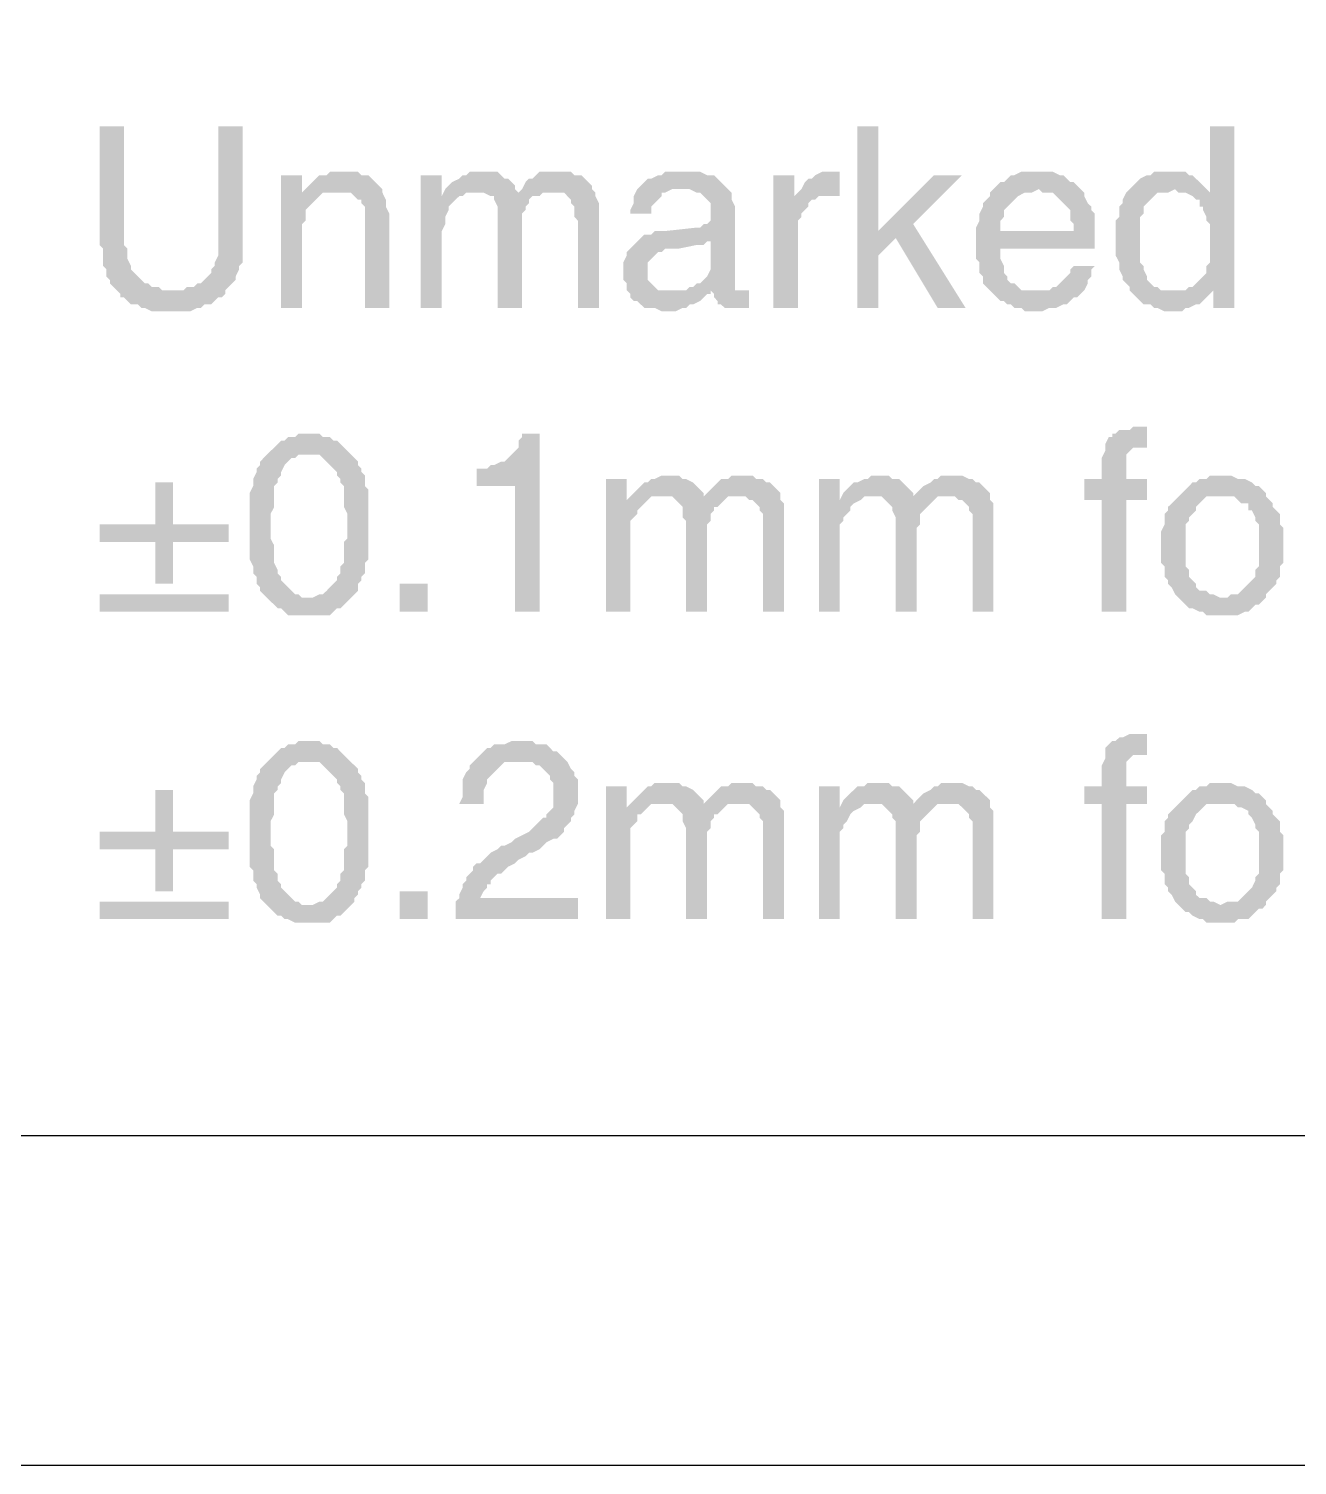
# Model space of a CAD drawing. Header units: millimetres. Extents: x 7018 to 13530, y 4187 to 5692.
# Drawn here: x 7829.77 to 7846.17, y 4951.87 to 4970.44 of the extents above; entities that cross this region are included whole.
import ezdxf

# ---------------------------------------------------------------- set-up
doc = ezdxf.new("R2010")
doc.units = ezdxf.units.MM

msp = doc.modelspace()

# ---------------------------------------------------------------- hatches: boundary and pattern name
at = {"transparency": 33554559}
for points in [[(7831.004, 4969.175), (7830.688, 4969.175), (7830.688, 4967.641), (7830.733, 4967.595), (7830.733, 4967.37), (7830.778, 4967.325), (7830.778, 4967.234), (7830.823, 4967.189), (7830.823, 4967.144), (7830.869, 4967.099), (7830.914, 4967.054), (7831.636, 4967.054), (7831.5, 4967.054), (7831.455, 4967.099), (7831.365, 4967.099), (7831.32, 4967.144), (7831.275, 4967.144), (7831.23, 4967.189), (7831.184, 4967.234), (7831.184, 4967.234), (7831.139, 4967.28), (7831.094, 4967.325), (7831.094, 4967.37), (7831.049, 4967.46), (7831.049, 4967.595), (7831.004, 4967.641), (7831.004, 4967.731)], [(7832.538, 4969.175), (7832.222, 4969.175), (7832.222, 4967.505), (7832.177, 4967.415), (7832.177, 4967.37), (7832.132, 4967.325), (7832.132, 4967.28), (7832.087, 4967.234), (7832.042, 4967.189), (7831.997, 4967.144), (7831.952, 4967.144), (7831.907, 4967.099), (7831.816, 4967.099), (7831.771, 4967.054), (7830.914, 4967.054), (7830.959, 4967.009), (7830.959, 4966.964), (7831.004, 4966.964), (7831.049, 4966.918), (7831.094, 4966.873), (7831.184, 4966.873), (7831.23, 4966.828), (7831.275, 4966.828), (7831.365, 4966.783), (7831.861, 4966.783), (7831.952, 4966.828), (7831.997, 4966.828), (7832.042, 4966.873), (7832.132, 4966.873), (7832.177, 4966.918), (7832.222, 4966.964), (7832.268, 4966.964), (7832.313, 4967.009), (7832.313, 4967.054), (7832.358, 4967.099), (7832.403, 4967.144), (7832.448, 4967.189), (7832.448, 4967.234), (7832.493, 4967.325), (7832.493, 4967.37), (7832.538, 4967.415), (7832.538, 4967.686)], [(7840.752, 4969.175), (7840.482, 4969.175), (7840.482, 4966.828), (7840.752, 4966.828), (7840.752, 4967.505), (7840.978, 4967.731), (7840.752, 4967.821)], [(7845.356, 4969.175), (7845.04, 4969.175), (7845.04, 4968.318), (7844.814, 4968.272), (7844.859, 4968.227), (7844.905, 4968.227), (7844.905, 4968.137), (7844.95, 4968.137), (7844.95, 4968.092), (7844.995, 4968.002), (7844.995, 4967.956), (7845.04, 4967.911), (7845.04, 4967.415), (7844.995, 4967.37), (7844.995, 4967.28), (7844.95, 4967.234), (7844.905, 4967.189), (7844.905, 4967.189), (7844.859, 4967.144), (7844.814, 4967.099), (7844.769, 4967.099), (7845.085, 4967.054), (7845.085, 4966.828), (7845.356, 4966.828)], [(7833.306, 4968.543), (7833.035, 4968.543), (7833.035, 4966.828), (7833.306, 4966.828), (7833.306, 4967.776), (7833.306, 4967.911), (7833.351, 4967.956), (7833.351, 4968.092), (7833.396, 4968.137), (7833.441, 4968.182), (7833.441, 4968.182), (7833.486, 4968.227), (7833.531, 4968.272), (7833.306, 4968.318)], [(7833.802, 4968.588), (7833.667, 4968.588), (7833.622, 4968.543), (7833.531, 4968.543), (7833.486, 4968.498), (7833.441, 4968.453), (7833.396, 4968.408), (7833.351, 4968.363), (7833.306, 4968.318), (7833.531, 4968.272), (7833.576, 4968.318), (7833.757, 4968.318), (7834.344, 4968.363), (7834.299, 4968.408), (7834.253, 4968.453), (7834.253, 4968.453), (7834.208, 4968.498), (7834.163, 4968.543), (7834.073, 4968.543), (7834.028, 4968.588), (7833.892, 4968.588)], [(7835.111, 4968.543), (7834.84, 4968.543), (7834.84, 4966.828), (7835.111, 4966.828), (7835.111, 4967.821), (7835.156, 4967.911), (7835.156, 4968.002), (7835.201, 4968.092), (7835.201, 4968.137), (7835.246, 4968.182), (7835.291, 4968.227), (7835.337, 4968.272), (7835.382, 4968.272), (7835.111, 4968.272)], [(7835.607, 4968.588), (7835.472, 4968.588), (7835.427, 4968.543), (7835.382, 4968.543), (7835.337, 4968.498), (7835.246, 4968.453), (7835.201, 4968.408), (7835.156, 4968.363), (7835.111, 4968.272), (7835.382, 4968.272), (7835.427, 4968.318), (7835.562, 4968.318), (7836.059, 4968.363), (7836.059, 4968.408), (7836.014, 4968.453), (7835.968, 4968.498), (7835.923, 4968.498), (7835.878, 4968.543), (7835.833, 4968.588), (7835.698, 4968.588)], [(7836.555, 4968.588), (7836.375, 4968.588), (7836.329, 4968.543), (7836.284, 4968.498), (7836.239, 4968.498), (7836.194, 4968.453), (7836.149, 4968.363), (7836.104, 4968.318), (7835.653, 4968.318), (7835.743, 4968.272), (7835.788, 4968.272), (7835.788, 4968.227), (7835.833, 4968.137), (7835.833, 4966.828), (7836.149, 4966.828), (7836.149, 4967.821), (7836.149, 4968.047), (7836.194, 4968.092), (7836.194, 4968.137), (7836.239, 4968.182), (7836.239, 4968.227), (7836.284, 4968.272), (7836.375, 4968.272), (7836.42, 4968.318), (7836.555, 4968.318), (7837.052, 4968.363), (7837.052, 4968.408), (7837.006, 4968.453), (7837.006, 4968.453), (7836.961, 4968.498), (7836.916, 4968.543), (7836.826, 4968.543), (7836.781, 4968.588), (7836.645, 4968.588)], [(7838.27, 4968.588), (7837.999, 4968.588), (7837.954, 4968.543), (7837.909, 4968.543), (7837.819, 4968.498), (7837.774, 4968.498), (7837.729, 4968.453), (7837.729, 4968.453), (7837.683, 4968.408), (7837.638, 4968.363), (7837.593, 4968.272), (7837.593, 4968.182), (7837.548, 4968.092), (7837.548, 4968.047), (7837.819, 4968.047), (7837.819, 4968.137), (7837.864, 4968.182), (7837.909, 4968.227), (7837.954, 4968.272), (7837.954, 4968.318), (7837.999, 4968.318), (7838.09, 4968.363), (7838.812, 4968.363), (7838.767, 4968.408), (7838.721, 4968.453), (7838.676, 4968.498), (7838.631, 4968.543), (7838.541, 4968.543), (7838.451, 4968.588), (7838.315, 4968.588)], [(7839.669, 4968.543), (7839.398, 4968.543), (7839.398, 4966.828), (7839.714, 4966.828), (7839.714, 4967.956), (7839.76, 4968.002), (7839.76, 4968.047), (7839.805, 4968.092), (7839.85, 4968.137), (7839.85, 4968.182), (7839.895, 4968.227), (7839.94, 4968.227), (7839.669, 4968.272)], [(7840.166, 4968.588), (7840.03, 4968.588), (7839.94, 4968.543), (7839.895, 4968.498), (7839.85, 4968.498), (7839.805, 4968.453), (7839.76, 4968.363), (7839.76, 4968.363), (7839.714, 4968.318), (7840.211, 4968.272), (7840.256, 4968.272), (7840.256, 4968.588), (7840.211, 4968.588)], [(7841.836, 4968.543), (7841.475, 4968.543), (7840.752, 4967.821), (7840.978, 4967.731), (7841.52, 4966.828), (7841.881, 4966.828), (7841.204, 4967.911)], [(7842.829, 4968.588), (7842.603, 4968.588), (7842.513, 4968.543), (7842.467, 4968.543), (7842.422, 4968.498), (7842.377, 4968.453), (7842.332, 4968.453), (7842.287, 4968.408), (7842.242, 4968.363), (7842.829, 4968.363), (7842.874, 4968.318), (7843.009, 4968.318), (7843.054, 4968.272), (7843.099, 4968.227), (7843.144, 4968.182), (7843.144, 4968.182), (7843.19, 4968.137), (7843.235, 4968.092), (7843.235, 4967.956), (7843.28, 4967.911), (7843.28, 4967.821), (7842.016, 4967.821), (7842.016, 4967.46), (7842.061, 4967.415), (7842.061, 4967.28), (7842.106, 4967.234), (7842.106, 4967.144), (7842.152, 4967.099), (7842.197, 4967.054), (7842.242, 4967.009), (7842.242, 4967.009), (7842.287, 4966.964), (7842.332, 4966.918), (7842.377, 4966.918), (7842.422, 4966.873), (7842.467, 4966.873), (7842.513, 4966.828), (7842.603, 4966.828), (7842.648, 4966.783), (7842.874, 4966.783), (7842.964, 4966.828), (7843.054, 4966.828), (7843.144, 4966.873), (7843.19, 4966.873), (7843.235, 4966.918), (7843.28, 4966.964), (7843.325, 4966.964), (7843.37, 4967.009), (7842.829, 4967.054), (7842.603, 4967.054), (7842.558, 4967.099), (7842.513, 4967.144), (7842.467, 4967.144), (7842.422, 4967.189), (7842.422, 4967.234), (7842.377, 4967.28), (7842.377, 4967.37), (7842.332, 4967.46), (7842.332, 4967.595), (7843.551, 4967.595), (7843.551, 4968.047), (7843.506, 4968.092), (7843.506, 4968.137), (7843.46, 4968.182), (7843.415, 4968.272), (7843.415, 4968.318), (7843.37, 4968.363), (7843.325, 4968.408), (7843.28, 4968.453), (7843.235, 4968.453), (7843.19, 4968.498), (7843.144, 4968.543), (7843.099, 4968.543), (7843.009, 4968.588), (7842.874, 4968.588)], [(7844.544, 4968.588), (7844.318, 4968.588), (7844.273, 4968.543), (7844.228, 4968.543), (7844.137, 4968.498), (7844.092, 4968.453), (7844.047, 4968.408), (7844.002, 4968.363), (7844.589, 4968.363), (7844.634, 4968.318), (7844.724, 4968.318), (7844.814, 4968.272), (7845.04, 4968.318), (7845.04, 4968.318), (7844.995, 4968.363), (7844.95, 4968.408), (7844.905, 4968.453), (7844.859, 4968.498), (7844.814, 4968.543), (7844.769, 4968.543), (7844.724, 4968.588), (7844.589, 4968.588)], [(7834.344, 4968.363), (7833.757, 4968.318), (7833.937, 4968.318), (7833.983, 4968.272), (7834.028, 4968.227), (7834.073, 4968.227), (7834.073, 4968.182), (7834.118, 4968.137), (7834.118, 4966.828), (7834.434, 4966.828), (7834.434, 4968.047), (7834.389, 4968.137), (7834.389, 4968.227), (7834.344, 4968.318)], [(7837.052, 4968.363), (7836.555, 4968.318), (7836.691, 4968.318), (7836.736, 4968.272), (7836.781, 4968.227), (7836.781, 4968.182), (7836.826, 4968.137), (7836.826, 4968.002), (7836.871, 4967.956), (7836.871, 4966.828), (7837.142, 4966.828), (7837.142, 4968.047), (7837.142, 4968.182), (7837.097, 4968.272), (7837.097, 4968.318)], [(7838.812, 4968.363), (7838.225, 4968.363), (7838.315, 4968.363), (7838.406, 4968.318), (7838.451, 4968.318), (7838.496, 4968.272), (7838.541, 4968.227), (7838.586, 4968.182), (7838.586, 4967.956), (7838.541, 4967.911), (7838.496, 4967.911), (7838.451, 4967.866), (7838.406, 4967.866), (7837.999, 4967.821), (7837.864, 4967.821), (7837.819, 4967.776), (7837.729, 4967.776), (7837.683, 4967.731), (7838.586, 4967.686), (7838.586, 4967.415), (7838.586, 4967.325), (7838.541, 4967.234), (7838.496, 4967.189), (7838.451, 4967.144), (7838.406, 4967.144), (7838.36, 4967.099), (7838.315, 4967.099), (7838.27, 4967.054), (7838.045, 4967.054), (7837.548, 4967.009), (7837.548, 4966.964), (7837.593, 4966.918), (7837.638, 4966.918), (7837.683, 4966.873), (7837.729, 4966.828), (7837.864, 4966.828), (7837.954, 4966.783), (7838.135, 4966.783), (7838.225, 4966.828), (7838.27, 4966.828), (7838.315, 4966.873), (7838.36, 4966.873), (7838.451, 4966.918), (7838.496, 4966.964), (7838.541, 4967.009), (7838.586, 4967.009), (7838.586, 4967.054), (7838.902, 4967.054), (7838.902, 4968.137), (7838.857, 4968.227), (7838.857, 4968.318)], [(7839.714, 4968.318), (7839.669, 4968.272), (7839.94, 4968.227), (7839.985, 4968.272), (7840.211, 4968.272)], [(7842.242, 4968.363), (7842.197, 4968.318), (7842.197, 4968.272), (7842.152, 4968.227), (7842.106, 4968.182), (7842.106, 4968.137), (7842.061, 4968.047), (7842.061, 4967.956), (7842.016, 4967.866), (7842.016, 4967.821), (7842.332, 4967.821), (7842.332, 4967.956), (7842.377, 4968.002), (7842.377, 4968.092), (7842.422, 4968.137), (7842.467, 4968.182), (7842.467, 4968.182), (7842.513, 4968.227), (7842.558, 4968.272), (7842.648, 4968.318), (7842.738, 4968.318), (7842.829, 4968.363)], [(7844.002, 4968.363), (7843.957, 4968.318), (7843.912, 4968.227), (7843.912, 4968.182), (7843.867, 4968.137), (7843.867, 4968.002), (7843.821, 4967.956), (7843.821, 4967.505), (7843.867, 4967.415), (7843.867, 4967.325), (7843.912, 4967.234), (7843.912, 4967.189), (7843.957, 4967.144), (7844.002, 4967.099), (7844.002, 4967.054), (7844.047, 4967.009), (7844.092, 4966.964), (7844.137, 4966.918), (7844.182, 4966.873), (7844.273, 4966.873), (7844.318, 4966.828), (7844.363, 4966.828), (7844.453, 4966.783), (7844.679, 4966.783), (7844.724, 4966.828), (7844.769, 4966.828), (7844.859, 4966.873), (7844.905, 4966.873), (7844.95, 4966.918), (7844.995, 4966.964), (7845.04, 4967.009), (7844.589, 4967.054), (7844.408, 4967.054), (7844.363, 4967.099), (7844.318, 4967.099), (7844.273, 4967.144), (7844.228, 4967.189), (7844.228, 4967.234), (7844.182, 4967.325), (7844.182, 4967.37), (7844.137, 4967.415), (7844.137, 4968.002), (7844.182, 4968.047), (7844.182, 4968.137), (7844.228, 4968.182), (7844.228, 4968.182), (7844.273, 4968.227), (7844.318, 4968.272), (7844.363, 4968.318), (7844.498, 4968.318), (7844.589, 4968.363)], [(7837.683, 4967.731), (7837.638, 4967.686), (7837.593, 4967.641), (7837.593, 4967.641), (7837.548, 4967.595), (7837.503, 4967.55), (7837.503, 4967.505), (7837.458, 4967.415), (7837.458, 4967.28), (7837.458, 4967.189), (7837.503, 4967.144), (7837.503, 4967.054), (7837.548, 4967.009), (7838.045, 4967.054), (7837.909, 4967.054), (7837.864, 4967.099), (7837.819, 4967.144), (7837.774, 4967.189), (7837.774, 4967.415), (7837.819, 4967.46), (7837.864, 4967.505), (7837.909, 4967.55), (7837.954, 4967.55), (7837.999, 4967.595), (7838.18, 4967.595), (7838.406, 4967.641), (7838.496, 4967.641), (7838.541, 4967.686), (7838.586, 4967.686)], [(7843.551, 4967.37), (7843.28, 4967.37), (7843.235, 4967.325), (7843.235, 4967.28), (7843.19, 4967.234), (7843.144, 4967.189), (7843.099, 4967.144), (7843.054, 4967.099), (7843.009, 4967.099), (7842.964, 4967.054), (7842.829, 4967.054), (7843.37, 4967.009), (7843.415, 4967.054), (7843.46, 4967.144), (7843.46, 4967.189), (7843.506, 4967.234), (7843.506, 4967.325)], [(7838.902, 4967.054), (7838.586, 4967.054), (7838.631, 4967.009), (7838.992, 4967.054), (7838.992, 4967.054)], [(7839.083, 4967.054), (7838.992, 4967.054), (7838.631, 4967.009), (7838.631, 4966.964), (7838.676, 4966.918), (7838.676, 4966.873), (7838.721, 4966.873), (7838.767, 4966.828), (7839.083, 4966.828)], [(7844.769, 4967.099), (7844.724, 4967.054), (7844.589, 4967.054), (7845.04, 4967.009), (7845.085, 4967.054)], [(7844.092, 4965.294), (7844.047, 4965.294), (7844.002, 4965.249), (7843.867, 4965.249), (7843.821, 4965.203), (7843.776, 4965.203), (7843.776, 4965.158), (7843.731, 4965.158), (7843.686, 4965.068), (7843.686, 4965.023), (7844.228, 4965.023), (7844.228, 4965.294)], [(7833.396, 4965.203), (7833.261, 4965.203), (7833.215, 4965.158), (7833.125, 4965.158), (7833.08, 4965.113), (7833.035, 4965.113), (7832.99, 4965.068), (7832.945, 4965.023), (7832.899, 4964.978), (7832.854, 4964.933), (7833.531, 4964.933), (7833.576, 4964.888), (7833.622, 4964.842), (7833.667, 4964.797), (7833.712, 4964.752), (7833.757, 4964.707), (7833.757, 4964.662), (7833.802, 4964.617), (7833.802, 4964.572), (7833.847, 4964.526), (7833.847, 4964.256), (7833.892, 4964.165), (7833.892, 4963.849), (7833.847, 4963.804), (7833.847, 4963.534), (7833.802, 4963.488), (7833.802, 4963.398), (7833.757, 4963.353), (7833.757, 4963.308), (7833.757, 4963.308), (7833.712, 4963.263), (7833.667, 4963.218), (7833.622, 4963.172), (7833.576, 4963.127), (7833.531, 4963.127), (7833.441, 4963.082), (7832.854, 4963.082), (7832.899, 4963.037), (7832.945, 4962.992), (7832.99, 4962.947), (7833.035, 4962.947), (7833.08, 4962.902), (7833.125, 4962.857), (7833.667, 4962.857), (7833.712, 4962.902), (7833.757, 4962.947), (7833.802, 4962.947), (7833.847, 4962.992), (7833.892, 4963.037), (7833.937, 4963.082), (7833.983, 4963.127), (7833.983, 4963.127), (7834.028, 4963.172), (7834.028, 4963.263), (7834.073, 4963.308), (7834.073, 4963.353), (7834.118, 4963.398), (7834.118, 4963.534), (7834.163, 4963.579), (7834.163, 4964.03), (7834.163, 4964.481), (7834.118, 4964.526), (7834.118, 4964.662), (7834.073, 4964.707), (7834.073, 4964.752), (7834.028, 4964.797), (7834.028, 4964.842), (7833.983, 4964.888), (7833.983, 4964.888), (7833.937, 4964.933), (7833.892, 4964.978), (7833.847, 4965.023), (7833.802, 4965.068), (7833.757, 4965.113), (7833.712, 4965.113), (7833.667, 4965.158), (7833.576, 4965.158), (7833.531, 4965.203), (7833.441, 4965.203)], [(7836.375, 4965.203), (7836.149, 4965.203), (7836.149, 4965.158), (7836.104, 4965.113), (7836.104, 4965.023), (7836.059, 4964.978), (7836.014, 4964.933), (7835.968, 4964.888), (7835.923, 4964.842), (7835.878, 4964.842), (7835.788, 4964.797), (7835.743, 4964.797), (7835.698, 4964.752), (7835.562, 4964.752), (7835.562, 4964.526), (7836.059, 4964.526), (7836.059, 4962.902), (7836.375, 4962.902)], [(7832.854, 4964.933), (7832.809, 4964.888), (7832.809, 4964.888), (7832.764, 4964.842), (7832.764, 4964.797), (7832.719, 4964.752), (7832.719, 4964.707), (7832.674, 4964.617), (7832.674, 4964.526), (7832.629, 4964.436), (7832.629, 4963.579), (7832.674, 4963.488), (7832.674, 4963.398), (7832.719, 4963.353), (7832.719, 4963.263), (7832.764, 4963.218), (7832.764, 4963.172), (7832.809, 4963.127), (7832.854, 4963.082), (7833.396, 4963.082), (7833.306, 4963.082), (7833.261, 4963.127), (7833.215, 4963.127), (7833.17, 4963.172), (7833.125, 4963.218), (7833.08, 4963.263), (7833.035, 4963.308), (7833.035, 4963.353), (7832.99, 4963.398), (7832.99, 4963.443), (7832.945, 4963.534), (7832.945, 4963.759), (7832.899, 4963.849), (7832.899, 4964.165), (7832.945, 4964.256), (7832.945, 4964.526), (7832.99, 4964.572), (7832.99, 4964.617), (7833.035, 4964.662), (7833.035, 4964.707), (7833.035, 4964.707), (7833.08, 4964.797), (7833.125, 4964.842), (7833.17, 4964.888), (7833.215, 4964.888), (7833.261, 4964.933), (7833.396, 4964.933)], [(7843.686, 4965.023), (7843.686, 4964.978), (7843.641, 4964.888), (7843.641, 4964.617), (7843.415, 4964.617), (7843.415, 4964.346), (7843.641, 4964.346), (7843.641, 4962.902), (7843.957, 4962.902), (7843.957, 4964.346), (7844.228, 4964.346), (7844.228, 4964.617), (7843.957, 4964.617), (7843.957, 4964.933), (7844.002, 4964.978), (7844.002, 4964.978), (7844.047, 4965.023), (7844.137, 4965.023)], [(7831.636, 4964.572), (7831.41, 4964.572), (7831.41, 4964.03), (7830.688, 4964.03), (7830.688, 4963.804), (7831.41, 4963.804), (7831.41, 4963.263), (7831.636, 4963.263), (7831.636, 4963.804), (7832.358, 4963.804), (7832.358, 4964.03), (7831.636, 4964.03)], [(7837.503, 4964.617), (7837.232, 4964.617), (7837.232, 4962.902), (7837.548, 4962.902), (7837.548, 4964.075), (7837.593, 4964.12), (7837.638, 4964.165), (7837.638, 4964.211), (7837.683, 4964.256), (7837.729, 4964.301), (7837.774, 4964.346), (7837.503, 4964.346)], [(7838.045, 4964.662), (7837.954, 4964.662), (7837.864, 4964.617), (7837.819, 4964.617), (7837.774, 4964.572), (7837.729, 4964.572), (7837.683, 4964.526), (7837.638, 4964.481), (7837.593, 4964.436), (7837.503, 4964.346), (7837.774, 4964.346), (7837.819, 4964.391), (7837.954, 4964.391), (7838.496, 4964.436), (7838.451, 4964.481), (7838.406, 4964.526), (7838.406, 4964.526), (7838.36, 4964.572), (7838.27, 4964.617), (7838.225, 4964.617), (7838.18, 4964.662), (7838.09, 4964.662)], [(7838.992, 4964.662), (7838.857, 4964.662), (7838.812, 4964.617), (7838.721, 4964.617), (7838.676, 4964.572), (7838.631, 4964.526), (7838.586, 4964.481), (7838.541, 4964.436), (7838.496, 4964.391), (7838.09, 4964.391), (7838.135, 4964.346), (7838.18, 4964.301), (7838.18, 4964.301), (7838.225, 4964.256), (7838.225, 4964.12), (7838.27, 4964.075), (7838.27, 4962.902), (7838.541, 4962.902), (7838.541, 4964.03), (7838.586, 4964.075), (7838.586, 4964.165), (7838.631, 4964.211), (7838.631, 4964.256), (7838.676, 4964.256), (7838.721, 4964.301), (7838.767, 4964.346), (7838.812, 4964.391), (7838.947, 4964.391), (7839.489, 4964.436), (7839.444, 4964.481), (7839.398, 4964.526), (7839.398, 4964.526), (7839.353, 4964.572), (7839.308, 4964.572), (7839.263, 4964.617), (7839.173, 4964.617), (7839.128, 4964.662), (7839.037, 4964.662)], [(7840.256, 4964.617), (7839.985, 4964.617), (7839.985, 4962.902), (7840.256, 4962.902), (7840.256, 4964.03), (7840.301, 4964.075), (7840.301, 4964.12), (7840.346, 4964.165), (7840.391, 4964.211), (7840.391, 4964.256), (7840.437, 4964.301), (7840.527, 4964.346), (7840.256, 4964.346)], [(7840.752, 4964.662), (7840.662, 4964.662), (7840.617, 4964.617), (7840.572, 4964.617), (7840.482, 4964.572), (7840.437, 4964.572), (7840.391, 4964.526), (7840.346, 4964.481), (7840.301, 4964.436), (7840.256, 4964.346), (7840.527, 4964.346), (7840.572, 4964.391), (7840.707, 4964.391), (7841.204, 4964.436), (7841.159, 4964.481), (7841.114, 4964.526), (7841.114, 4964.526), (7841.068, 4964.572), (7841.023, 4964.617), (7840.933, 4964.617), (7840.888, 4964.662), (7840.843, 4964.662)], [(7841.7, 4964.662), (7841.565, 4964.662), (7841.52, 4964.617), (7841.475, 4964.617), (7841.429, 4964.572), (7841.339, 4964.526), (7841.294, 4964.481), (7841.249, 4964.436), (7841.204, 4964.391), (7840.798, 4964.391), (7840.843, 4964.346), (7840.888, 4964.301), (7840.888, 4964.301), (7840.933, 4964.256), (7840.933, 4964.211), (7840.978, 4964.12), (7840.978, 4962.902), (7841.249, 4962.902), (7841.249, 4963.985), (7841.294, 4964.03), (7841.294, 4964.165), (7841.339, 4964.211), (7841.384, 4964.256), (7841.384, 4964.256), (7841.429, 4964.301), (7841.475, 4964.346), (7841.52, 4964.391), (7841.655, 4964.391), (7842.197, 4964.436), (7842.152, 4964.481), (7842.106, 4964.526), (7842.106, 4964.526), (7842.061, 4964.572), (7842.016, 4964.572), (7841.971, 4964.617), (7841.926, 4964.617), (7841.836, 4964.662), (7841.79, 4964.662)], [(7845.175, 4964.662), (7845.04, 4964.662), (7844.995, 4964.617), (7844.905, 4964.617), (7844.859, 4964.572), (7844.814, 4964.572), (7844.769, 4964.526), (7844.724, 4964.481), (7844.679, 4964.436), (7844.634, 4964.391), (7844.634, 4964.391), (7844.589, 4964.346), (7844.544, 4964.301), (7844.498, 4964.256), (7844.498, 4964.211), (7844.453, 4964.165), (7844.453, 4964.03), (7844.408, 4963.94), (7844.408, 4963.759), (7844.408, 4963.534), (7844.453, 4963.488), (7844.453, 4963.353), (7844.498, 4963.308), (7844.498, 4963.263), (7844.544, 4963.218), (7844.589, 4963.127), (7844.634, 4963.082), (7845.175, 4963.082), (7845.085, 4963.127), (7845.04, 4963.127), (7844.995, 4963.172), (7844.905, 4963.172), (7844.859, 4963.218), (7844.859, 4963.263), (7844.814, 4963.308), (7844.769, 4963.353), (7844.769, 4963.443), (7844.724, 4963.488), (7844.724, 4964.03), (7844.769, 4964.075), (7844.769, 4964.12), (7844.814, 4964.165), (7844.859, 4964.211), (7844.859, 4964.256), (7844.905, 4964.301), (7844.95, 4964.346), (7844.995, 4964.391), (7845.175, 4964.391), (7845.762, 4964.436), (7845.717, 4964.481), (7845.672, 4964.526), (7845.627, 4964.526), (7845.582, 4964.572), (7845.491, 4964.617), (7845.401, 4964.617), (7845.311, 4964.662), (7845.266, 4964.662)], [(7839.489, 4964.436), (7838.947, 4964.391), (7839.037, 4964.391), (7839.083, 4964.346), (7839.128, 4964.346), (7839.173, 4964.301), (7839.218, 4964.256), (7839.218, 4964.211), (7839.263, 4964.165), (7839.263, 4962.902), (7839.534, 4962.902), (7839.534, 4964.301), (7839.489, 4964.346)], [(7842.197, 4964.436), (7841.655, 4964.391), (7841.745, 4964.391), (7841.79, 4964.346), (7841.836, 4964.346), (7841.881, 4964.301), (7841.926, 4964.256), (7841.926, 4964.211), (7841.971, 4964.165), (7841.971, 4962.902), (7842.242, 4962.902), (7842.242, 4964.301), (7842.197, 4964.346)], [(7845.762, 4964.436), (7845.175, 4964.391), (7845.356, 4964.391), (7845.401, 4964.346), (7845.446, 4964.301), (7845.536, 4964.301), (7845.536, 4964.211), (7845.582, 4964.211), (7845.627, 4964.12), (7845.627, 4964.075), (7845.672, 4964.03), (7845.672, 4963.488), (7845.627, 4963.443), (7845.627, 4963.353), (7845.582, 4963.308), (7845.536, 4963.263), (7845.536, 4963.263), (7845.491, 4963.218), (7845.446, 4963.172), (7845.401, 4963.127), (7845.311, 4963.127), (7845.266, 4963.082), (7844.634, 4963.082), (7844.679, 4963.037), (7844.724, 4962.992), (7844.769, 4962.947), (7844.814, 4962.947), (7844.905, 4962.902), (7844.95, 4962.902), (7844.995, 4962.857), (7845.401, 4962.857), (7845.491, 4962.902), (7845.536, 4962.902), (7845.582, 4962.947), (7845.627, 4962.992), (7845.672, 4962.992), (7845.717, 4963.037), (7845.762, 4963.082), (7845.762, 4963.127), (7845.807, 4963.172), (7845.852, 4963.218), (7845.898, 4963.263), (7845.898, 4963.308), (7845.943, 4963.353), (7845.943, 4963.488), (7845.988, 4963.534), (7845.988, 4963.759), (7845.988, 4963.985), (7845.943, 4964.03), (7845.943, 4964.165), (7845.898, 4964.211), (7845.852, 4964.256), (7845.852, 4964.301), (7845.807, 4964.346), (7845.762, 4964.391)], [(7834.93, 4962.902), (7834.93, 4963.263), (7834.569, 4963.263), (7834.569, 4962.902)], [(7832.358, 4962.902), (7832.358, 4963.127), (7830.688, 4963.127), (7830.688, 4962.902)], [(7833.396, 4961.232), (7833.261, 4961.232), (7833.215, 4961.187), (7833.125, 4961.187), (7833.08, 4961.142), (7833.035, 4961.142), (7832.99, 4961.096), (7832.945, 4961.051), (7832.899, 4961.006), (7832.854, 4960.961), (7833.531, 4960.961), (7833.576, 4960.916), (7833.622, 4960.871), (7833.667, 4960.826), (7833.712, 4960.78), (7833.757, 4960.735), (7833.757, 4960.69), (7833.802, 4960.645), (7833.802, 4960.6), (7833.847, 4960.555), (7833.847, 4960.284), (7833.892, 4960.194), (7833.892, 4959.878), (7833.847, 4959.833), (7833.847, 4959.562), (7833.802, 4959.517), (7833.802, 4959.427), (7833.757, 4959.381), (7833.757, 4959.336), (7833.757, 4959.336), (7833.712, 4959.291), (7833.667, 4959.246), (7833.622, 4959.201), (7833.576, 4959.156), (7833.531, 4959.156), (7833.441, 4959.111), (7832.854, 4959.111), (7832.899, 4959.065), (7832.945, 4959.02), (7832.99, 4958.975), (7833.035, 4958.975), (7833.08, 4958.93), (7833.125, 4958.93), (7833.215, 4958.885), (7833.667, 4958.885), (7833.712, 4958.93), (7833.757, 4958.975), (7833.802, 4958.975), (7833.847, 4959.02), (7833.892, 4959.065), (7833.937, 4959.111), (7833.983, 4959.156), (7833.983, 4959.201), (7834.028, 4959.246), (7834.028, 4959.291), (7834.073, 4959.336), (7834.073, 4959.381), (7834.118, 4959.427), (7834.118, 4959.562), (7834.163, 4959.607), (7834.163, 4960.058), (7834.163, 4960.51), (7834.118, 4960.555), (7834.118, 4960.69), (7834.073, 4960.735), (7834.073, 4960.78), (7834.028, 4960.826), (7834.028, 4960.871), (7833.983, 4960.916), (7833.983, 4960.916), (7833.937, 4960.961), (7833.892, 4961.006), (7833.847, 4961.051), (7833.802, 4961.096), (7833.757, 4961.142), (7833.712, 4961.142), (7833.667, 4961.187), (7833.576, 4961.187), (7833.531, 4961.232), (7833.441, 4961.232)], [(7836.149, 4961.232), (7836.014, 4961.232), (7835.923, 4961.187), (7835.788, 4961.187), (7835.743, 4961.142), (7835.698, 4961.142), (7835.653, 4961.096), (7835.607, 4961.051), (7835.562, 4961.006), (7835.562, 4961.006), (7835.517, 4960.961), (7835.472, 4960.916), (7835.472, 4960.871), (7835.427, 4960.826), (7835.382, 4960.735), (7835.382, 4960.51), (7835.337, 4960.419), (7835.653, 4960.419), (7835.653, 4960.6), (7835.698, 4960.69), (7835.698, 4960.735), (7835.743, 4960.78), (7835.788, 4960.826), (7835.833, 4960.871), (7835.878, 4960.916), (7835.923, 4960.961), (7836.104, 4960.961), (7836.691, 4961.006), (7836.645, 4961.051), (7836.6, 4961.096), (7836.555, 4961.096), (7836.51, 4961.142), (7836.465, 4961.187), (7836.329, 4961.187), (7836.284, 4961.232), (7836.194, 4961.232)], [(7844.092, 4961.322), (7844.002, 4961.322), (7843.912, 4961.277), (7843.867, 4961.277), (7843.821, 4961.232), (7843.776, 4961.232), (7843.731, 4961.187), (7843.686, 4961.142), (7843.686, 4961.051), (7844.228, 4961.051), (7844.228, 4961.322)], [(7843.686, 4961.051), (7843.686, 4961.006), (7843.641, 4960.916), (7843.641, 4960.645), (7843.415, 4960.645), (7843.415, 4960.419), (7843.641, 4960.419), (7843.641, 4958.93), (7843.957, 4958.93), (7843.957, 4960.419), (7844.228, 4960.419), (7844.228, 4960.645), (7843.957, 4960.645), (7843.957, 4960.961), (7844.002, 4961.006), (7844.002, 4961.006), (7844.047, 4961.051), (7844.137, 4961.051)], [(7832.854, 4960.961), (7832.809, 4960.916), (7832.809, 4960.916), (7832.764, 4960.871), (7832.764, 4960.826), (7832.719, 4960.78), (7832.719, 4960.735), (7832.674, 4960.645), (7832.674, 4960.555), (7832.629, 4960.465), (7832.629, 4959.607), (7832.674, 4959.562), (7832.674, 4959.427), (7832.719, 4959.381), (7832.719, 4959.336), (7832.764, 4959.246), (7832.764, 4959.201), (7832.809, 4959.156), (7832.854, 4959.111), (7833.396, 4959.111), (7833.306, 4959.111), (7833.261, 4959.156), (7833.215, 4959.156), (7833.17, 4959.201), (7833.125, 4959.246), (7833.08, 4959.291), (7833.035, 4959.336), (7833.035, 4959.381), (7832.99, 4959.427), (7832.99, 4959.517), (7832.945, 4959.562), (7832.945, 4959.833), (7832.899, 4959.878), (7832.899, 4960.194), (7832.945, 4960.284), (7832.945, 4960.555), (7832.99, 4960.6), (7832.99, 4960.645), (7833.035, 4960.69), (7833.035, 4960.735), (7833.035, 4960.735), (7833.08, 4960.826), (7833.125, 4960.871), (7833.17, 4960.916), (7833.215, 4960.916), (7833.261, 4960.961), (7833.396, 4960.961)], [(7836.691, 4961.006), (7836.104, 4960.961), (7836.284, 4960.961), (7836.329, 4960.916), (7836.375, 4960.916), (7836.42, 4960.871), (7836.465, 4960.826), (7836.51, 4960.78), (7836.51, 4960.735), (7836.555, 4960.69), (7836.555, 4960.374), (7836.51, 4960.329), (7836.465, 4960.284), (7836.465, 4960.239), (7836.42, 4960.239), (7836.375, 4960.194), (7836.329, 4960.149), (7836.284, 4960.103), (7836.239, 4960.058), (7836.149, 4960.013), (7836.149, 4960.013), (7836.059, 4959.968), (7836.014, 4959.923), (7835.923, 4959.878), (7835.878, 4959.878), (7835.833, 4959.833), (7835.743, 4959.788), (7835.698, 4959.742), (7835.653, 4959.697), (7835.607, 4959.652), (7835.562, 4959.652), (7835.517, 4959.607), (7835.517, 4959.562), (7835.472, 4959.517), (7835.427, 4959.472), (7835.427, 4959.427), (7835.382, 4959.381), (7835.382, 4959.336), (7835.337, 4959.246), (7835.337, 4959.201), (7835.291, 4959.156), (7835.291, 4958.93), (7836.871, 4958.93), (7836.871, 4959.201), (7835.607, 4959.201), (7835.653, 4959.291), (7835.698, 4959.336), (7835.698, 4959.381), (7835.743, 4959.381), (7835.743, 4959.427), (7835.788, 4959.472), (7835.833, 4959.517), (7835.878, 4959.517), (7835.923, 4959.562), (7835.968, 4959.607), (7836.059, 4959.652), (7836.104, 4959.697), (7836.194, 4959.742), (7836.239, 4959.788), (7836.284, 4959.788), (7836.375, 4959.833), (7836.42, 4959.878), (7836.465, 4959.923), (7836.555, 4959.968), (7836.6, 4959.968), (7836.645, 4960.013), (7836.691, 4960.058), (7836.691, 4960.103), (7836.736, 4960.149), (7836.781, 4960.194), (7836.781, 4960.239), (7836.826, 4960.284), (7836.826, 4960.329), (7836.871, 4960.419), (7836.871, 4960.735), (7836.826, 4960.78), (7836.826, 4960.826), (7836.781, 4960.871), (7836.736, 4960.961)], [(7837.503, 4960.645), (7837.232, 4960.645), (7837.232, 4958.93), (7837.548, 4958.93), (7837.548, 4960.103), (7837.593, 4960.149), (7837.638, 4960.194), (7837.638, 4960.284), (7837.683, 4960.284), (7837.729, 4960.329), (7837.774, 4960.374), (7837.503, 4960.374)], [(7838.045, 4960.69), (7837.864, 4960.69), (7837.819, 4960.645), (7837.774, 4960.645), (7837.729, 4960.6), (7837.683, 4960.555), (7837.638, 4960.51), (7837.593, 4960.465), (7837.503, 4960.374), (7837.774, 4960.374), (7837.819, 4960.419), (7837.954, 4960.419), (7838.496, 4960.465), (7838.451, 4960.51), (7838.406, 4960.555), (7838.406, 4960.555), (7838.36, 4960.6), (7838.27, 4960.645), (7838.225, 4960.645), (7838.18, 4960.69), (7838.09, 4960.69)], [(7838.992, 4960.69), (7838.857, 4960.69), (7838.812, 4960.645), (7838.721, 4960.645), (7838.676, 4960.6), (7838.631, 4960.555), (7838.586, 4960.51), (7838.541, 4960.465), (7838.496, 4960.419), (7838.09, 4960.419), (7838.135, 4960.374), (7838.18, 4960.329), (7838.18, 4960.329), (7838.225, 4960.284), (7838.225, 4960.194), (7838.27, 4960.103), (7838.27, 4958.93), (7838.541, 4958.93), (7838.541, 4960.058), (7838.586, 4960.103), (7838.586, 4960.194), (7838.631, 4960.239), (7838.631, 4960.284), (7838.676, 4960.284), (7838.721, 4960.329), (7838.767, 4960.374), (7838.812, 4960.419), (7838.947, 4960.419), (7839.489, 4960.465), (7839.444, 4960.51), (7839.398, 4960.555), (7839.398, 4960.555), (7839.353, 4960.6), (7839.308, 4960.6), (7839.263, 4960.645), (7839.173, 4960.645), (7839.128, 4960.69), (7839.037, 4960.69)], [(7840.256, 4960.645), (7839.985, 4960.645), (7839.985, 4958.93), (7840.256, 4958.93), (7840.256, 4960.058), (7840.301, 4960.103), (7840.301, 4960.149), (7840.346, 4960.194), (7840.391, 4960.284), (7840.391, 4960.284), (7840.437, 4960.329), (7840.527, 4960.374), (7840.256, 4960.374)], [(7840.752, 4960.69), (7840.617, 4960.69), (7840.572, 4960.645), (7840.482, 4960.645), (7840.437, 4960.6), (7840.391, 4960.555), (7840.346, 4960.51), (7840.301, 4960.465), (7840.256, 4960.374), (7840.527, 4960.374), (7840.572, 4960.419), (7840.707, 4960.419), (7841.204, 4960.465), (7841.159, 4960.51), (7841.114, 4960.555), (7841.114, 4960.555), (7841.068, 4960.6), (7841.023, 4960.645), (7840.933, 4960.645), (7840.888, 4960.69), (7840.843, 4960.69)], [(7841.7, 4960.69), (7841.565, 4960.69), (7841.52, 4960.645), (7841.475, 4960.645), (7841.429, 4960.6), (7841.339, 4960.555), (7841.294, 4960.51), (7841.249, 4960.465), (7841.204, 4960.419), (7840.798, 4960.419), (7840.843, 4960.374), (7840.888, 4960.329), (7840.888, 4960.329), (7840.933, 4960.284), (7840.933, 4960.239), (7840.978, 4960.194), (7840.978, 4958.93), (7841.249, 4958.93), (7841.249, 4960.013), (7841.294, 4960.058), (7841.294, 4960.194), (7841.339, 4960.239), (7841.384, 4960.284), (7841.384, 4960.284), (7841.429, 4960.329), (7841.475, 4960.374), (7841.52, 4960.419), (7841.655, 4960.419), (7842.197, 4960.465), (7842.152, 4960.51), (7842.106, 4960.555), (7842.106, 4960.555), (7842.061, 4960.6), (7842.016, 4960.6), (7841.971, 4960.645), (7841.926, 4960.645), (7841.836, 4960.69), (7841.79, 4960.69)], [(7845.175, 4960.69), (7845.04, 4960.69), (7844.995, 4960.645), (7844.905, 4960.645), (7844.859, 4960.6), (7844.814, 4960.6), (7844.769, 4960.555), (7844.724, 4960.51), (7844.679, 4960.465), (7844.634, 4960.419), (7844.634, 4960.419), (7844.589, 4960.374), (7844.544, 4960.329), (7844.498, 4960.284), (7844.498, 4960.239), (7844.453, 4960.194), (7844.453, 4960.058), (7844.408, 4960.013), (7844.408, 4959.788), (7844.408, 4959.562), (7844.453, 4959.517), (7844.453, 4959.381), (7844.498, 4959.336), (7844.498, 4959.291), (7844.544, 4959.246), (7844.589, 4959.156), (7844.634, 4959.111), (7845.175, 4959.111), (7845.085, 4959.156), (7845.04, 4959.156), (7844.995, 4959.201), (7844.905, 4959.201), (7844.859, 4959.246), (7844.859, 4959.291), (7844.814, 4959.336), (7844.769, 4959.381), (7844.769, 4959.472), (7844.724, 4959.517), (7844.724, 4960.058), (7844.769, 4960.103), (7844.769, 4960.149), (7844.814, 4960.194), (7844.859, 4960.284), (7844.859, 4960.284), (7844.905, 4960.329), (7844.95, 4960.374), (7844.995, 4960.419), (7845.175, 4960.419), (7845.762, 4960.465), (7845.717, 4960.51), (7845.672, 4960.555), (7845.627, 4960.555), (7845.582, 4960.6), (7845.491, 4960.645), (7845.401, 4960.645), (7845.311, 4960.69), (7845.266, 4960.69)], [(7831.636, 4960.6), (7831.41, 4960.6), (7831.41, 4960.058), (7830.688, 4960.058), (7830.688, 4959.833), (7831.41, 4959.833), (7831.41, 4959.291), (7831.636, 4959.291), (7831.636, 4959.833), (7832.358, 4959.833), (7832.358, 4960.058), (7831.636, 4960.058)], [(7839.489, 4960.465), (7838.947, 4960.419), (7839.083, 4960.419), (7839.128, 4960.374), (7839.173, 4960.329), (7839.218, 4960.284), (7839.218, 4960.239), (7839.263, 4960.194), (7839.263, 4958.93), (7839.534, 4958.93), (7839.534, 4960.149), (7839.534, 4960.329), (7839.489, 4960.374)], [(7842.197, 4960.465), (7841.655, 4960.419), (7841.79, 4960.419), (7841.836, 4960.374), (7841.881, 4960.329), (7841.926, 4960.284), (7841.926, 4960.239), (7841.971, 4960.194), (7841.971, 4958.93), (7842.242, 4958.93), (7842.242, 4960.149), (7842.242, 4960.329), (7842.197, 4960.374)], [(7845.762, 4960.465), (7845.175, 4960.419), (7845.356, 4960.419), (7845.401, 4960.374), (7845.446, 4960.374), (7845.536, 4960.329), (7845.536, 4960.284), (7845.582, 4960.239), (7845.627, 4960.149), (7845.627, 4960.103), (7845.672, 4960.058), (7845.672, 4959.517), (7845.627, 4959.472), (7845.627, 4959.427), (7845.582, 4959.336), (7845.536, 4959.291), (7845.536, 4959.291), (7845.491, 4959.246), (7845.446, 4959.201), (7845.401, 4959.156), (7845.266, 4959.156), (7845.175, 4959.111), (7844.634, 4959.111), (7844.679, 4959.065), (7844.724, 4959.02), (7844.769, 4959.02), (7844.814, 4958.975), (7844.905, 4958.93), (7844.95, 4958.93), (7844.995, 4958.885), (7845.356, 4958.885), (7845.401, 4958.93), (7845.536, 4958.93), (7845.582, 4958.975), (7845.627, 4959.02), (7845.672, 4959.065), (7845.717, 4959.065), (7845.762, 4959.111), (7845.762, 4959.156), (7845.807, 4959.201), (7845.852, 4959.246), (7845.898, 4959.291), (7845.898, 4959.336), (7845.943, 4959.381), (7845.943, 4959.517), (7845.988, 4959.562), (7845.988, 4959.788), (7845.988, 4960.013), (7845.943, 4960.058), (7845.943, 4960.194), (7845.898, 4960.239), (7845.852, 4960.284), (7845.852, 4960.329), (7845.807, 4960.374), (7845.762, 4960.419)], [(7834.93, 4958.93), (7834.93, 4959.291), (7834.569, 4959.291), (7834.569, 4958.93)], [(7832.358, 4958.93), (7832.358, 4959.156), (7830.688, 4959.156), (7830.688, 4958.93)]]:
    msp.add_hatch(color=256, dxfattribs=at).paths.add_polyline_path(points)

# ---------------------------------------------------------------- linework, layer by layer
msp.add_line((7518.716, 4956.132), (7927.972, 4956.132))
msp.add_lwpolyline([(7932.01, 4951.873), (7932.01, 5248.873), (7512.01, 5248.873), (7512.01, 4951.873)], close=True)
for points in [[(7836.059, 4968.363), (7835.562, 4968.318), (7836.104, 4968.318)], [(7838.496, 4964.436), (7837.954, 4964.391), (7838.496, 4964.391)], [(7841.204, 4964.436), (7840.707, 4964.391), (7841.204, 4964.391)], [(7838.496, 4960.465), (7837.954, 4960.419), (7838.496, 4960.419)], [(7841.204, 4960.465), (7840.707, 4960.419), (7841.204, 4960.419)]]:
    msp.add_solid(points, dxfattribs=at)

doc.saveas('drawing.dxf')
